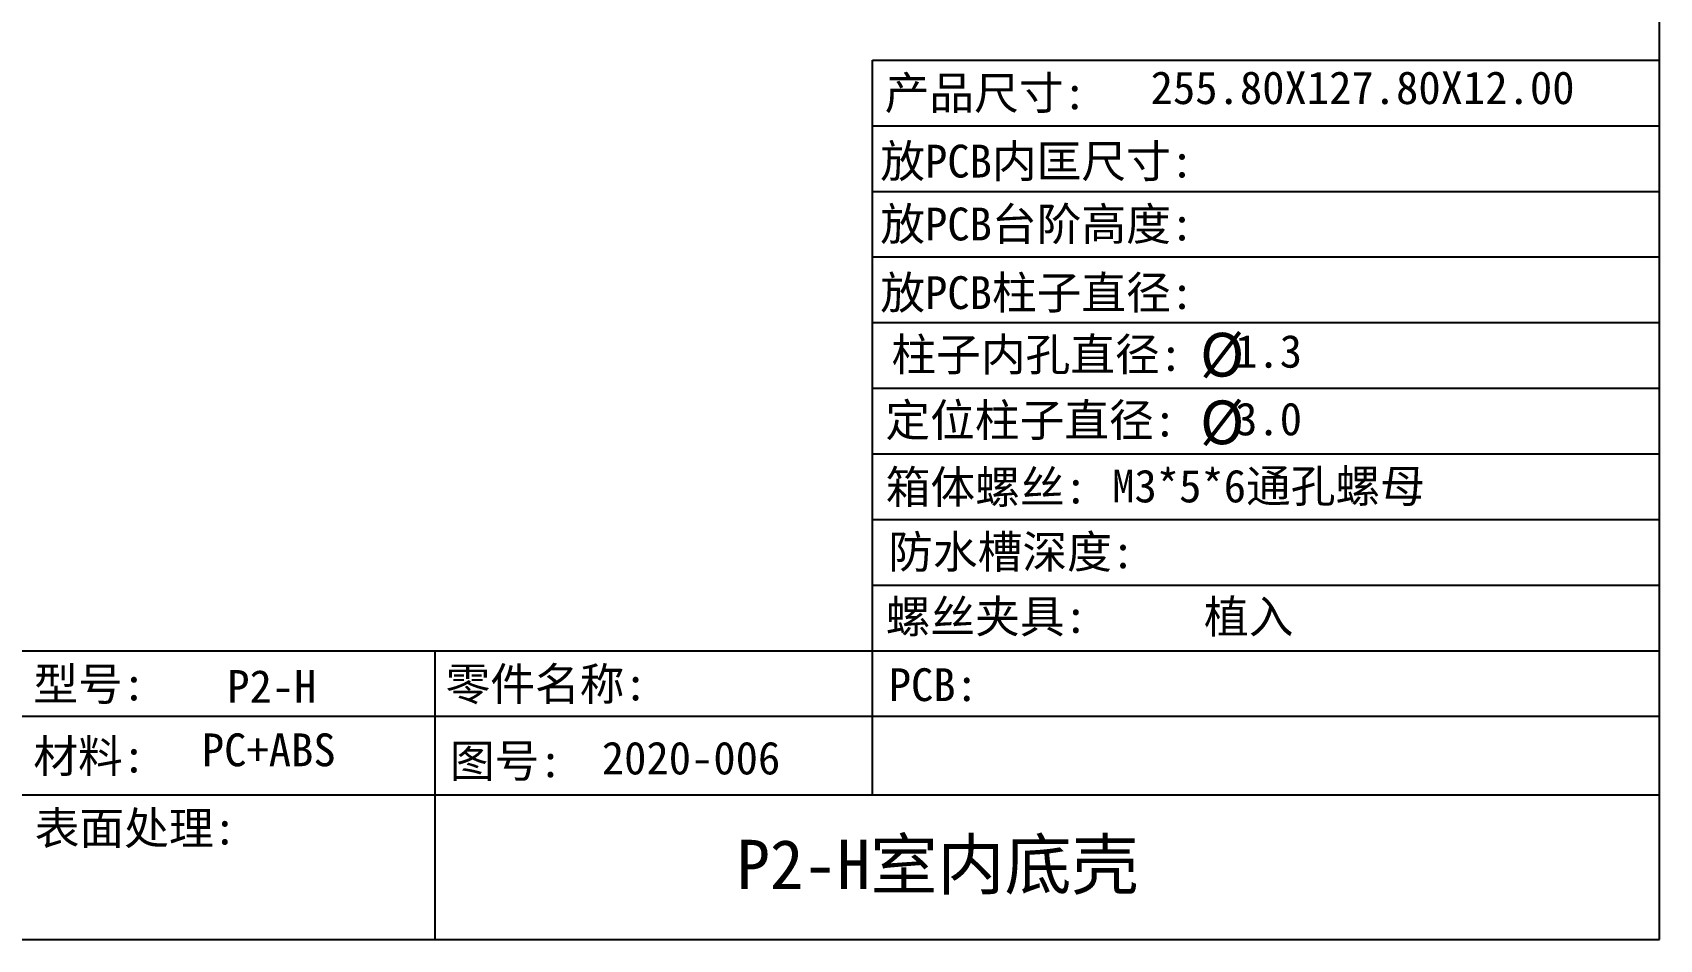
# Model space of a CAD drawing. Header units: millimetres. Extents: x 3042 to 4057, y 1987 to 3678.
# Drawn here: x 3376.9 to 3657.6, y 1987.3 to 2143.7 of the extents above; entities that cross this region are included whole.
import ezdxf
from ezdxf.enums import TextEntityAlignment as Align

# ---------------------------------------------------------------- set-up
doc = ezdxf.new("R2010")
doc.units = ezdxf.units.MM
doc.layers.get('0').update_dxf_attribs({"linetype": 'CONTINUOUS'})
doc.layers.add('BORDER', color=6, linetype='CONTINUOUS')
doc.layers.add('TEXT', color=4, linetype='CONTINUOUS', lineweight=13)
doc.styles.get("Standard").update_dxf_attribs({"font": 'txt', "bigfont": 'hztxt.shx'})
doc.styles.add('仿宋', font='simsun.ttc')

msp = doc.modelspace()

# ---------------------------------------------------------------- linework, layer by layer
at = {"layer": 'BORDER'}
for p, q in [((3657.62, 1987.326), (3657.62, 2425.423)), ((3657.62, 1987.326), (3657.62, 2404.139)), ((3657.62, 1987.326), (3657.62, 2404.139)), ((3657.62, 1987.326), (3657.62, 2404.139)), ((3521.824, 2012.222), (3521.824, 2138.966)), ((3446.381, 1987.326), (3446.381, 2037.118)), ((3446.381, 1987.326), (3446.381, 2037.118)), ((3446.381, 1987.326), (3446.381, 2037.118)), ((3374.71, 2025.802), (3657.62, 2025.802)), ((3374.71, 2025.802), (3657.62, 2025.802)), ((3374.71, 2025.802), (3657.62, 2025.802)), ((3374.71, 2025.802), (3657.62, 2025.802)), ((3042.008, 1987.326), (3657.62, 1987.326)), ((3042.008, 1987.326), (3657.62, 1987.326)), ((3042.008, 1987.326), (3657.62, 1987.326)), ((3042.008, 1987.326), (3657.62, 1987.326))]:
    msp.add_line(p, q, dxfattribs=at)
for points in [[(3521.824, 2138.966), (3657.62, 2138.966)], [(3521.824, 2127.649), (3657.62, 2127.649)], [(3521.824, 2116.333), (3657.62, 2116.333)], [(3521.824, 2105.016), (3657.62, 2105.016)], [(3521.824, 2093.7), (3657.62, 2093.7)], [(3521.824, 2093.7), (3657.62, 2093.7)], [(3521.824, 2082.384), (3657.62, 2082.384)], [(3521.824, 2071.067), (3657.62, 2071.067)], [(3521.824, 2059.751), (3657.62, 2059.751)], [(3521.824, 2048.434), (3657.62, 2048.434)], [(3374.71, 2037.118), (3657.62, 2037.118)], [(3374.71, 2037.118), (3657.62, 2037.118)], [(3374.71, 2037.118), (3657.62, 2037.118)], [(3374.71, 2037.118), (3657.62, 2037.118)], [(3657.62, 2012.222), (3374.71, 2012.222)], [(3657.62, 2012.222), (3374.71, 2012.222)], [(3657.62, 2012.222), (3374.71, 2012.222)], [(3657.62, 2012.222), (3374.71, 2012.222)]]:
    msp.add_lwpolyline(points, dxfattribs=at)

# ---------------------------------------------------------------- texts
at = {"color": 3, "char_height": 7.54428, "width": 50.87278, "attachment_point": 1}
for insert in [(3578.356, 2091.943), (3578.356, 2080.278)]:
    msp.add_mtext('{\\fSimSun|b0|i0|c134|p2;%%C}', dxfattribs=dict(at, insert=insert))
at = {"layer": 'BORDER', "style": '仿宋'}
for s, p in [('产品尺寸:', (3541.306, 2133.393)), ('放PCB内匡尺寸:', (3550.179, 2121.647)), ('放PCB台阶高度:', (3550.179, 2110.811)), ('放PCB柱子直径:', (3550.179, 2098.973)), ('柱子内孔直径:', (3550.179, 2088.312)), ('定位柱子直径:', (3549.146, 2077.005)), ('箱体螺丝:', (3541.492, 2065.459)), ('防水槽深度:', (3545.772, 2054.288)), ('螺丝夹具:', (3541.492, 2043.112)), ('植入', (3586.754, 2043.112)), ('零件名称:', (3465.545, 2031.46)), ('型号:', (3386.706, 2031.46)), ('PCB:', (3532.337, 2031.259)), ('材料:', (3386.706, 2019.045)), ('图号:', (3458.571, 2018.07)), ('表面处理:', (3394.67, 2006.626))]:
    msp.add_text(s, height=5.6582, dxfattribs=at).set_placement(p, align=Align.MIDDLE)
at = {"layer": 'TEXT', "style": '仿宋'}
for tag, text, height, p in [('255.80X127.80X12.00', '1:1', 5.6582, (3606.403, 2134.216)), ('1.3', '01', 5.6582, (3590.181, 2088.756)), ('3.0', '01', 5.6582, (3590.181, 2077.091)), ('M3*5*6通孔螺母', '01', 5.6582, (3590.181, 2065.525)), ('P2-H', '1:1', 5.6582, (3418.219, 2030.962)), ('PC+ABS', '1:1', 5.6582, (3417.683, 2020.023)), ('2020-006', '1:1', 5.6582, (3490.54, 2018.615)), ('P2-H室内底壳', '1:1', 8.4873, (3533.089, 2000.269))]:
    msp.add_attdef(tag, text=text, height=height, dxfattribs=at).set_placement(p, align=Align.MIDDLE_CENTER)

doc.saveas('drawing.dxf')
